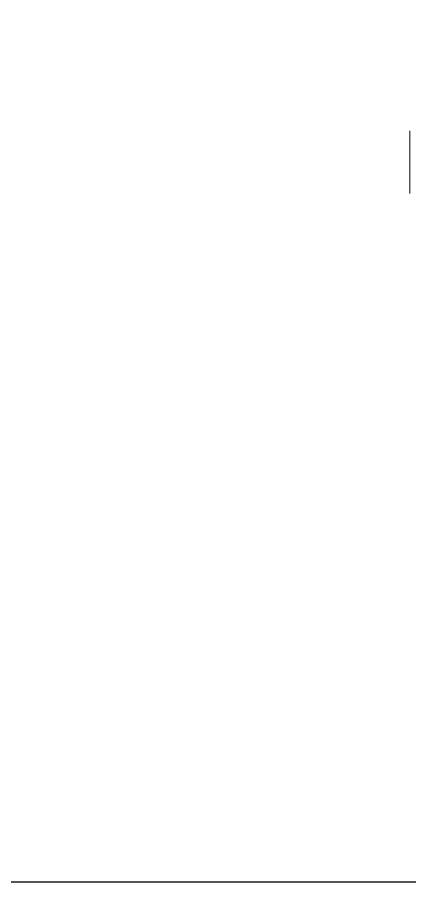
# Model space of a CAD drawing. Header units: millimetres. Extents: x -1911 to 4021, y -174 to 2851.
# Drawn here: x 491.6 to 599.8, y 1438.2 to 1676.5 of the extents above; entities that cross this region are included whole.
import ezdxf

# ---------------------------------------------------------------- set-up
doc = ezdxf.new("R2010")
doc.units = ezdxf.units.MM
doc.layers.add('ARREDI attrezzature - furniture', color=175, linetype='Continuous', lineweight=9)

msp = doc.modelspace()

# ---------------------------------------------------------------- linework, layer by layer
msp.add_line((249.42, 1438.43), (849.42, 1438.43))
at = {"color": 2}
for radius in [700.64, 695.64]:
    msp.add_arc((919.42, 1408.43), radius, 2.45403, 177.54597, dxfattribs=at)
at = {"layer": 'ARREDI attrezzature - furniture'}
msp.add_line((599.77, 1645.27), (599.77, 1627.99), dxfattribs=at)
msp.add_line((599.77, 1645.27), (599.77, 1627.99), dxfattribs=at)
msp.add_line((599.77, 1645.27), (599.77, 1627.99), dxfattribs=at)
msp.add_line((599.77, 1645.27), (599.77, 1627.99), dxfattribs=at)
msp.add_line((599.77, 1645.27), (599.77, 1627.99), dxfattribs=at)
msp.add_line((599.77, 1645.27), (599.77, 1627.99), dxfattribs=at)

doc.saveas('drawing.dxf')
